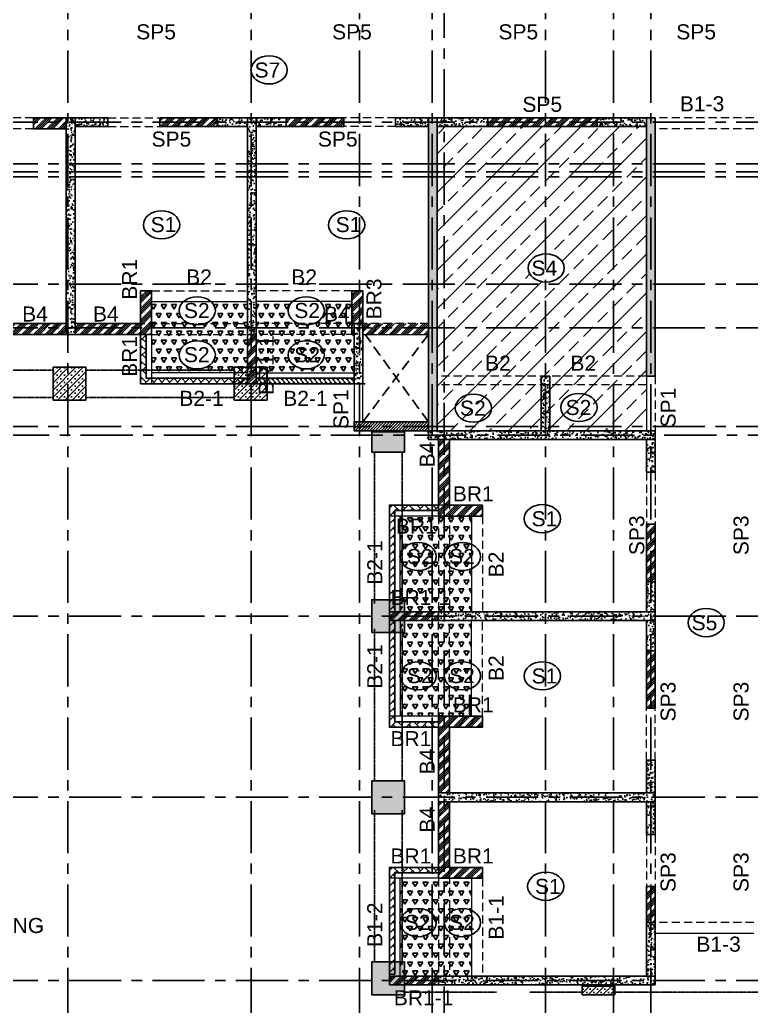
# Model space of a CAD drawing. Header units: inches. Extents: x -1898 to 127651, y -195120 to -109120.
# Drawn here: x 66741 to 80110, y -176323 to -158291 of the extents above; entities that cross this region are included whole.
import ezdxf

# ---------------------------------------------------------------- set-up
doc = ezdxf.new("R2010")
doc.units = ezdxf.units.IN
doc.header["$MEASUREMENT"] = 0
for name, pattern in [('CENTER', [50.8, 31.75, -6.35, 6.35, -6.35]), ('DASHED2', [9.525, 6.35, -3.175]), ('Hidden', [3, 2, -1])]:
    doc.linetypes.add(name, pattern=pattern)
for name, color, linetype in [('1', 8, 'Continuous'), ('160 R.C. WALL HAT', 8, 'Continuous'), ('160 R.C.WALL', 6, 'Continuous'), ('AR-Column', 40, 'Continuous'), ('AR-Hidden', 251, 'DASHED2'), ('BAL. PARAPET WALL', 4, 'Continuous'), ('BEAM TEXT', 4, 'Continuous'), ('DIM', 251, 'Continuous'), ('DOP IN SHEAR WALL', 5, 'Continuous'), ('GRID', 8, 'CENTER'), ('NON S.WALL HATCH', 8, 'Continuous'), ('NON STRUC R.C.WALL', 6, 'Continuous'), ('NON.STRUC.R.C.WALLS', 1, 'Continuous'), ('PARAPET WALL', 4, 'Continuous'), ('SHEAR WALL', 6, 'Continuous'), ('SHEARWALL HATCH', 8, 'Continuous'), ('SPANRAL BEAM', 3, 'Continuous'), ('SUNKEN', 8, 'Continuous'), ('TEXT-1', 3, 'Continuous')]:
    doc.layers.add(name, color=color, linetype=linetype)
for name, color, linetype, lineweight in [('BEAMS', 3, 'Continuous', 0), ('SLAB CIR', 1, 'Continuous', 25), ('SLAB TXT', 3, 'Continuous', 0)]:
    doc.layers.add(name, color=color, linetype=linetype, lineweight=lineweight)
doc.styles.add('T300', font='sanss___.ttf', dxfattribs={"height": 350})
pattern_1 = [(45, (-2120350.89, 327407.85), (1e-14, 143.684098), [304.8, -101.6]), (135, (-2120279.05, 327479.7), (1e-14, 143.684098), [304.8, -101.6])]
pattern_2 = [(45, (2346260.05, -275504.5), (-106.066017, 106.066017), []), (45, (2346295.4, -275504.5), (-106.066017, 106.066017), []), (45, (2346330.76, -275504.5), (-106.066017, 106.066017), []), (45, (2346366.12, -275504.5), (-106.066017, 106.066017), [])]
pattern_3 = [(60, (2301842.9, -380682.11), (-93.75, 162.379763), [93.75, -93.75]), (120, (2301842.9, -380682.11), (-187.5, 1e-07), [93.75, -93.75]), (0, (2301796.02, -380600.92), (93.75, 162.379763), [93.75, -93.75])]
pattern_4 = [(50, (2184721.52, 77472.34), (179.315046, -15.688034), [18.75, -206.25]), (355, (2184721.52, 77472.34), (-34.687833, 188.048033), [15, -165]), (100.451444, (2184736.47, 77471.03), (144.627212, 172.359998), [15.935048, -175.285528]), (46.1842, (2184721.52, 77522.34), (266.810333, -41.37982), [28.125, -309.375]), (96.635635, (2184743.76, 77518.9), (233.665486, 243.52965), [23.902586, -262.92844]), (351.184164, (2184721.52, 77522.34), (233.665486, 243.52965), [22.5, -247.5]), (21, (2184746.52, 77509.84), (149.226763, -100.654723), [18.75, -206.25]), (326, (2184746.52, 77509.84), (60.828833, 181.287511), [15, -165]), (71.451445, (2184758.96, 77501.45), (210.055594, 80.632788), [15.935047, -175.285528]), (37.5, (2184721.524, 77472.34), (3.0399638, 83.2234635), [0, -163, 0, -167.5, 0, -165.625]), (7.5, (2184721.52, 77472.34), (65.7673844, 98.602928), [0, -95.5, 0, -159.25, 0, -63.125]), (327.5, (2184665.774, 77472.34), (133.455609, -5.638718), [0, -62.5, 0, -195, 0, -258.75]), (317.5, (2184640.77, 77472.34), (145.7965423, 25.0262456), [0, -81.25, 0, -129.5, 0, -183.75])]
pattern_5 = [(45, (-132245.64, 75915.45), (-66.29126, 66.29126), []), (45, (-132179.35, 75915.45), (-66.29126, 66.29126), [0, -93.75])]

# ---------------------------------------------------------------- blocks, each defined once
blk = doc.blocks.new('A$C02A55DAE')
at = {"layer": 'NON S.WALL HATCH'}
h = blk.add_hatch(dxfattribs=at)
h.set_pattern_fill('SACNCR', color=256, scale=1000)
h.set_pattern_definition(pattern_5)
h.paths.add_polyline_path([(62189, -10920), (62789, -10920), (62789, -10320), (62189, -10320)])
h = blk.add_hatch(dxfattribs=at)
h.set_pattern_fill('SACNCR', color=256, scale=1000)
h.set_pattern_definition(pattern_5)
h.paths.add_polyline_path([(65499, -10920), (66099, -10920), (66099, -10320), (65499, -10320)])
h = blk.add_hatch(dxfattribs=at)
h.set_pattern_fill('SACNCR', color=256, scale=1000)
h.set_pattern_definition(pattern_5)
h.paths.add_polyline_path([(68012, -21790), (68612, -21790), (68612, -21190), (68012, -21190)])
h.paths.add_polyline_path([(68012, -18480), (68612, -18480), (68612, -17880), (68012, -17880)])
h.paths.add_polyline_path([(68012, -15170), (68612, -15170), (68612, -14570), (68012, -14570)])
h.paths.add_polyline_path([(68012, -11500), (68612, -11500), (68612, -11870), (68012, -11870)])
h = blk.add_hatch(dxfattribs=at)
h.set_pattern_fill('SACNCR', color=256, scale=1000)
h.set_pattern_definition([(45, (-132245.64, 74440.45), (-66.29126, 66.29126), []), (45, (-132179.35, 74440.45), (-66.29126, 66.29126), [0, -93.75])])
h.paths.add_polyline_path([(76295, -21790), (75695, -21790), (75695, -21630), (76295, -21630)])
h.paths.add_polyline_path([(72457, -21790), (71857, -21790), (71857, -21630), (72457, -21630)])
at = {"layer": 'AR-Column', "color": 4, "elevation": -29}
for points in [[(62189, -10920), (62789, -10920), (62789, -10320), (62189, -10320)], [(65499, -10920), (66099, -10920), (66099, -10320), (65499, -10320)], [(68012, -11500), (68612, -11500), (68612, -11870), (68012, -11870)], [(68012, -15170), (68612, -15170), (68612, -14570), (68012, -14570)], [(68012, -18480), (68612, -18480), (68612, -17880), (68012, -17880)], [(68012, -21790), (68612, -21790), (68612, -21190), (68012, -21190)], [(72457, -21790), (71857, -21790), (71857, -21630), (72457, -21630)]]:
    blk.add_lwpolyline(points, close=True, dxfattribs=at)
at = {"layer": 'AR-Hidden', "ltscale": 0.009}
for p, q in [((62189, -10370, -29), (59479, -10370, -29)), ((65499, -10370, -29), (62789, -10370, -29)), ((62189, -10870, -29), (59479, -10870, -29)), ((65499, -10870, -29), (62789, -10870, -29)), ((68060, -11870, -29), (68060, -14640, -29)), ((68565, -11870, -29), (68565, -14640, -29)), ((68060, -17870, -29), (68060, -15100, -29)), ((68565, -17870, -29), (68565, -15100, -29)), ((68060, -21174, -29), (68060, -18410, -29)), ((68565, -21244, -29), (68565, -18410, -29)), ((68612, -21740, -29), (70292, -21740, -29)), ((71857, -21740, -29), (70892, -21740, -29)), ((72457, -21740, -29), (75695, -21740, -29))]:
    blk.add_line(p, q, dxfattribs=at)

msp = doc.modelspace()

# ---------------------------------------------------------------- hatches: boundary and pattern name
at = {"layer": '160 R.C. WALL HAT'}
h = msp.add_hatch(dxfattribs=at)
h.set_pattern_fill('AR-CONC', color=256, scale=25)
h.set_pattern_definition(pattern_4)
h.paths.add_polyline_path([(67591, -160083.5), (67751, -160083.5), (67751, -164043.5), (67591, -164043.5)])
h = msp.add_hatch(dxfattribs=at)
h.set_pattern_fill('AR-CONC', color=256, scale=25)
h.set_pattern_definition(pattern_4)
h.paths.add_polyline_path([(67751, -160243.5), (67751, -160083.5), (68351, -160083.5), (68351, -160243.5)])
h = msp.add_hatch(dxfattribs=at)
h.set_pattern_fill('AR-CONC', color=256, scale=25)
h.set_pattern_definition(pattern_4)
h.paths.add_polyline_path([(70351, -160083.5), (70351, -160243.5), (70901, -160243.5), (70901, -160083.5)])
h = msp.add_hatch(dxfattribs=at)
h.set_pattern_fill('AR-CONC', color=256, scale=25)
h.set_pattern_definition(pattern_4)
h.paths.add_polyline_path([(71061, -164043.5), (70901, -164043.5), (70901, -160083.5), (71061, -160083.5)])
h = msp.add_hatch(dxfattribs=at)
h.set_pattern_fill('AR-CONC', color=256, scale=25)
h.set_pattern_definition(pattern_4)
h.paths.add_polyline_path([(71611, -160083.5), (71611, -160243.5), (71061, -160243.5), (71061, -160083.5)])
h = msp.add_hatch(dxfattribs=at)
h.set_pattern_fill('AR-CONC', color=256, scale=25)
h.set_pattern_definition(pattern_4)
h.paths.add_polyline_path([(73611, -160083.5), (74211, -160083.5), (74211, -160243.5), (73611, -160243.5)])
h = msp.add_hatch(dxfattribs=at)
h.set_pattern_fill('AR-CONC', color=256, scale=25)
h.set_pattern_definition([(50, (2184721.52, 77472.34), (179.315046, -15.688034), [18.75, -206.25]), (355, (2184721.52, 77472.34), (-34.687833, 188.048033), [15, -165]), (100.451444, (2184736.47, 77471.03), (144.627212, 172.359998), [15.935048, -175.285528]), (46.1842, (2184721.52, 77522.34), (266.810333, -41.37982), [28.125, -309.375]), (96.635635, (2184743.76, 77518.9), (233.665486, 243.52965), [23.902586, -262.92844]), (351.184164, (2184721.52, 77522.34), (233.665486, 243.52965), [22.5, -247.5]), (21, (2184746.52, 77509.84), (149.226763, -100.654723), [18.75, -206.25]), (326, (2184746.52, 77509.84), (60.828833, 181.287511), [15, -165]), (71.451445, (2184758.96, 77501.45), (210.055594, 80.632788), [15.935047, -175.285528]), (37.5, (2184721.524, 77472.34), (3.0399638, 83.2234635), [0, -163, 0, -167.5, 0, -165.625]), (7.5, (2184721.52, 77472.34), (65.7673844, 98.602928), [0, -95.5, 0, -159.25, 0, -63.125]), (327.5, (2184665.774, 77472.34), (133.455609, -5.638718), [0, -62.5, 0, -195, 0, -258.75]), (317.5, (2184640.77, 77472.34), (145.7965423, 25.0262456), [0, -81.25, 0, -129.5, 0, -183.75])])
h.paths.add_polyline_path([(74211, -160083.5), (74371, -160083.5), (74371, -165803.5), (74211, -165803.5)])
h = msp.add_hatch(dxfattribs=at)
h.set_pattern_fill('AR-CONC', color=256, scale=25)
h.set_pattern_definition(pattern_4)
h.paths.add_polyline_path([(74371, -160083.5), (75296, -160083.5), (75296, -160243.5), (74371, -160243.5)])
h = msp.add_hatch(dxfattribs=at)
h.set_pattern_fill('AR-CONC', color=256, scale=25)
h.set_pattern_definition(pattern_4)
h.paths.add_polyline_path([(77296, -160083.5), (77296, -160243.5), (78196, -160243.5), (78196, -160083.5)])
h = msp.add_hatch(dxfattribs=at)
h.set_pattern_fill('AR-CONC', color=256, scale=25)
h.set_pattern_definition(pattern_4)
h.paths.add_polyline_path([(78196, -160083.5), (78356, -160083.5), (78356, -164803.5), (78196, -164803.5)])
h = msp.add_hatch(dxfattribs=at)
h.set_pattern_fill('AR-CONC', color=256, scale=25)
h.set_pattern_definition([(50, (0, -35133.3), (179.31505, -15.68803), [18.75, -206.25]), (355, (0, -35133.3), (-34.68783, 188.04803), [15, -165]), (100.45144, (14.94, -35134.6), (144.62721, 172.36), [15.93505, -175.28553]), (46.1842, (0, -35083.3), (266.81033, -41.37982), [28.125, -309.375]), (96.63564, (22.23, -35086.75), (233.6655, 243.52965), [23.9026, -262.92844]), (351.18416, (0, -35083.3), (233.6655, 243.52965), [22.5, -247.5]), (21, (25, -35095.8), (149.22676, -100.65472), [18.75, -206.25]), (326, (25, -35095.8), (60.82883, 181.2875), [15, -165]), (71.45144, (37.44, -35104.19), (210.0556, 80.63279), [15.93505, -175.28553]), (37.5, (0, -35133.3), (3.039964, 83.223463), [0, -163, 0, -167.5, 0, -165.625]), (7.5, (0, -35133.3), (65.767384, 98.60293), [0, -95.5, 0, -159.25, 0, -63.125]), (327.5, (-55.75, -35133.3), (133.45561, -5.638718), [0, -62.5, 0, -195, 0, -258.75]), (317.5, (-80.75, -35133.3), (145.79654, 25.02625), [0, -81.25, 0, -129.5, 0, -183.75])])
h.paths.add_polyline_path([(72851, -164043.5), (72811, -164043.5), (72811, -163843.5), (72851, -163843.5)])
h = msp.add_hatch(dxfattribs=at)
h.set_pattern_fill('AR-CONC', color=256, scale=25)
h.set_pattern_definition(pattern_4)
h.paths.add_polyline_path([(72851, -163843.5), (73011, -163843.5), (73011, -164943.5), (72851, -164943.5)])
h = msp.add_hatch(dxfattribs=at)
h.set_pattern_fill('AR-CONC', color=256, scale=25)
h.set_pattern_definition(pattern_4)
h.paths.add_polyline_path([(76430.8, -164803.5), (76270.8, -164803.5), (76270.8, -165803.5), (76430.8, -165803.5)])
h = msp.add_hatch(dxfattribs=at)
h.set_pattern_fill('AR-CONC', color=256, scale=25)
h.set_pattern_definition(pattern_4)
h.paths.add_polyline_path([(78356, -165963.5), (78356, -165803.5), (74191, -165803.5), (74191, -165963.5)])
h = msp.add_hatch(dxfattribs=at)
h.set_pattern_fill('AR-CONC', color=256, scale=25)
h.set_pattern_definition(pattern_4)
h.paths.add_polyline_path([(78196, -165963.5), (78356, -165963.5), (78356, -166563.5), (78196, -166563.5)])
h = msp.add_hatch(dxfattribs=at)
h.set_pattern_fill('AR-CONC', color=256, scale=25)
h.set_pattern_definition(pattern_4)
h.paths.add_polyline_path([(78196, -168563.5), (78356, -168563.5), (78356, -169113.5), (78196, -169113.5)])
h = msp.add_hatch(dxfattribs=at)
h.set_pattern_fill('AR-CONC', color=256, scale=25)
h.set_pattern_definition(pattern_4)
h.paths.add_polyline_path([(78356, -169273.5), (78356, -169113.5), (74396, -169113.5), (74396, -169273.5)])
h = msp.add_hatch(dxfattribs=at)
h.set_pattern_fill('AR-CONC', color=256, scale=25)
h.set_pattern_definition(pattern_4)
h.paths.add_polyline_path([(78196, -169823.5), (78356, -169823.5), (78356, -169273.5), (78196, -169273.5)])
h = msp.add_hatch(dxfattribs=at)
h.set_pattern_fill('AR-CONC', color=256, scale=25)
h.set_pattern_definition(pattern_4)
h.paths.add_polyline_path([(78356, -171823.5), (78196, -171823.5), (78196, -172423.5), (78356, -172423.5)])
h = msp.add_hatch(dxfattribs=at)
h.set_pattern_fill('AR-CONC', color=256, scale=25)
h.set_pattern_definition(pattern_4)
h.paths.add_polyline_path([(78356, -172423.5), (78356, -172583.5), (74396, -172583.5), (74396, -172423.5)])
h = msp.add_hatch(dxfattribs=at)
h.set_pattern_fill('AR-CONC', color=256, scale=25)
h.set_pattern_definition(pattern_4)
h.paths.add_polyline_path([(78196, -172583.5), (78356, -172583.5), (78356, -173183.5), (78196, -173183.5)])
h = msp.add_hatch(dxfattribs=at)
h.set_pattern_fill('AR-CONC', color=256, scale=25)
h.set_pattern_definition(pattern_4)
h.paths.add_polyline_path([(78356, -174812.1), (78196, -174812.1), (78196, -175773.5), (78356, -175773.5)])
h = msp.add_hatch(dxfattribs=at)
h.set_pattern_fill('AR-CONC', color=256, scale=25)
h.set_pattern_definition(pattern_4)
h.paths.add_polyline_path([(78356, -175933.5), (78356, -175773.5), (74396, -175773.5), (74396, -175933.5)])
at = {"layer": 'BAL. PARAPET WALL'}
h = msp.add_hatch(dxfattribs=at)
h.set_pattern_fill('AR-HBONE', color=256, angle=90, style=0)
h.set_pattern_definition([(135, (-451802.15, -2290001.76), (-143.684098, 2e-14), [304.8, -101.6]), (225, (-451873.99, -2289929.91), (-143.684098, 2e-14), [304.8, -101.6])])
h.paths.add_polyline_path([(70901, -164843.5), (70901, -164943.5), (68951, -164943.5), (68951, -164043.5), (69051, -164043.5), (69051, -164843.5)])
h = msp.add_hatch(dxfattribs=at)
h.set_pattern_fill('AR-HBONE', color=256, scale=15, angle=90, style=0)
h.set_pattern_definition([(135, (26056.81, -35133.3), (-84.852814, 1e-14), [180, -60]), (225, (26014.385, -35090.87), (-84.852814, 1e-14), [180, -60])])
h.paths.add_polyline_path([(72851, -164843.5), (71061, -164843.5), (71061, -164943.5), (72851, -164943.5)])
h = msp.add_hatch(dxfattribs=at)
h.set_pattern_fill('AR-HBONE', color=256, style=0)
h.set_pattern_definition(pattern_1)
h.paths.add_polyline_path([(73596, -169113.5), (73496, -169113.5), (73496, -167163.5), (74396, -167163.5), (74396, -167263.5), (73596, -167263.5)])
h = msp.add_hatch(dxfattribs=at)
h.set_pattern_fill('AR-HBONE', color=256, style=0)
h.set_pattern_definition(pattern_1)
h.paths.add_polyline_path([(73596, -169273.5), (73496, -169273.5), (73496, -171223.5), (74396, -171223.5), (74396, -171123.5), (73596, -171123.5)])
h = msp.add_hatch(dxfattribs=at)
h.set_pattern_fill('AR-HBONE', color=256, style=0)
h.set_pattern_definition([(45, (-2120350.89, 320787.85), (1e-14, 143.684098), [304.8, -101.6]), (135, (-2120279.05, 320859.7), (1e-14, 143.684098), [304.8, -101.6])])
h.paths.add_polyline_path([(73596, -175733.5), (73496, -175733.5), (73496, -173783.5), (74396, -173783.5), (74396, -173883.5), (73596, -173883.5)])
at = {"layer": 'NON STRUC R.C.WALL'}
h = msp.add_hatch(dxfattribs=at)
h.set_pattern_fill('ANSI34', color=1, scale=200)
h.set_pattern_definition([(45, (2348260.05, -275504.5), (-106.066017, 106.066017), []), (45, (2348295.4, -275504.5), (-106.066017, 106.066017), []), (45, (2348330.76, -275504.5), (-106.066017, 106.066017), []), (45, (2348366.12, -275504.5), (-106.066017, 106.066017), [])])
h.paths.add_polyline_path([(67591, -160083.5), (66991, -160083.5), (66991, -160283.5), (67591, -160283.5)])
h = msp.add_hatch(dxfattribs=at)
h.set_pattern_fill('ANSI34', color=1, scale=200)
h.set_pattern_definition(pattern_2)
h.paths.add_polyline_path([(69301, -160083.5), (70351, -160083.5), (70351, -160243.5), (69301, -160243.5)])
h = msp.add_hatch(dxfattribs=at)
h.set_pattern_fill('ANSI34', color=1, scale=200)
h.set_pattern_definition(pattern_2)
h.paths.add_polyline_path([(72661, -160083.5), (71611, -160083.5), (71611, -160243.5), (72661, -160243.5)])
h = msp.add_hatch(dxfattribs=at)
h.set_pattern_fill('ANSI34', color=1, scale=200)
h.set_pattern_definition(pattern_2)
h.paths.add_polyline_path([(77296, -160083.5), (75296, -160083.5), (75296, -160243.5), (77296, -160243.5)])
h = msp.add_hatch(dxfattribs=at)
h.set_pattern_fill('ANSI34', color=1, scale=200)
h.set_pattern_definition(pattern_2)
h.paths.add_polyline_path([(67591, -163843.5), (66391, -163843.5), (66391, -163243.5), (66191, -163243.5), (66191, -164043.5), (67591, -164043.5)])
h = msp.add_hatch(dxfattribs=at)
h.set_pattern_fill('ANSI34', color=1, scale=200)
h.set_pattern_definition(pattern_2)
h.paths.add_polyline_path([(67751, -163843.5), (68951, -163843.5), (68951, -163243.5), (69151, -163243.5), (69151, -164043.5), (67751, -164043.5)])
h = msp.add_hatch(dxfattribs=at)
h.set_pattern_fill('ANSI34', color=1, scale=200)
h.set_pattern_definition([(45, (2346220.05, -275544.5), (-106.066017, 106.066017), []), (45, (2346255.4, -275544.5), (-106.066017, 106.066017), []), (45, (2346290.76, -275544.5), (-106.066017, 106.066017), []), (45, (2346326.12, -275544.5), (-106.066017, 106.066017), [])])
h.paths.add_polyline_path([(73011, -163243.5), (72811, -163243.5), (72811, -163843.5), (73011, -163843.5)])
h = msp.add_hatch(dxfattribs=at)
h.set_pattern_fill('ANSI34', color=1, scale=200)
h.set_pattern_definition([(45, (2184721.52, 80632.34), (-106.066017, 106.066017), []), (45, (2184756.88, 80632.34), (-106.066017, 106.066017), []), (45, (2184792.23, 80632.34), (-106.066017, 106.066017), []), (45, (2184827.59, 80632.34), (-106.066017, 106.066017), [])])
h.paths.add_polyline_path([(74211, -163843.5), (73011, -163843.5), (73011, -164043.5), (74211, -164043.5)])
h = msp.add_hatch(dxfattribs=at)
h.set_pattern_fill('ANSI34', color=1, scale=200)
h.set_pattern_definition(pattern_2)
h.paths.add_polyline_path([(70901, -164043.5), (71061, -164043.5), (71061, -164943.5), (70901, -164943.5)])
h = msp.add_hatch(dxfattribs=at)
h.set_pattern_fill('ANSI34', color=1, scale=200)
h.set_pattern_definition([(45, (2346260.05, -275524.5), (-106.066017, 106.066017), []), (45, (2346295.4, -275524.5), (-106.066017, 106.066017), []), (45, (2346330.76, -275524.5), (-106.066017, 106.066017), []), (45, (2346366.12, -275524.5), (-106.066017, 106.066017), [])])
h.paths.add_polyline_path([(74596, -165983.5), (74396, -165983.5), (74396, -167363.5), (75196, -167363.5), (75196, -167163.5), (74596, -167163.5)])
h = msp.add_hatch(dxfattribs=at)
h.set_pattern_fill('ANSI34', color=1, scale=200)
h.set_pattern_definition(pattern_2)
h.paths.add_polyline_path([(78196, -167513.5), (78196, -168563.5), (78356, -168563.5), (78356, -167513.5)])
h = msp.add_hatch(dxfattribs=at)
h.set_pattern_fill('ANSI34', color=1, scale=200)
h.set_pattern_definition(pattern_2)
h.paths.add_polyline_path([(74396, -169273.5), (74396, -169113.5), (73496, -169113.5), (73496, -169273.5)])
h = msp.add_hatch(dxfattribs=at)
h.set_pattern_fill('ANSI34', color=1, scale=200)
h.set_pattern_definition(pattern_2)
h.paths.add_polyline_path([(78196, -170873.5), (78196, -169823.5), (78356, -169823.5), (78356, -170873.5)])
h = msp.add_hatch(dxfattribs=at)
h.set_pattern_fill('ANSI34', color=1, scale=200)
h.set_pattern_definition(pattern_2)
h.paths.add_polyline_path([(74596, -172423.5), (74596, -171223.5), (75196, -171223.5), (75196, -171023.5), (74396, -171023.5), (74396, -172423.5)])
h = msp.add_hatch(dxfattribs=at)
h.set_pattern_fill('ANSI34', color=1, scale=200)
h.set_pattern_definition(pattern_2)
h.paths.add_polyline_path([(74596, -172583.5), (74596, -173783.5), (75196, -173783.5), (75196, -173983.5), (74396, -173983.5), (74396, -172583.5)])
h = msp.add_hatch(dxfattribs=at)
h.set_pattern_fill('ANSI34', color=1, scale=200)
h.set_pattern_definition(pattern_2)
h.paths.add_polyline_path([(78196, -174133.5), (78196, -174792.1), (78356, -174792.1), (78356, -174133.5)])
h = msp.add_hatch(dxfattribs=at)
h.set_pattern_fill('ANSI34', color=1, scale=200)
h.set_pattern_definition(pattern_2)
h.paths.add_polyline_path([(74396, -175773.5), (73496, -175773.5), (73496, -175933.5), (74396, -175933.5)])
at = {"layer": 'SHEARWALL HATCH'}
h = msp.add_hatch(dxfattribs=at)
h.set_pattern_fill('ANSI31', color=5, scale=300)
h.set_pattern_definition([(45, (2188536.524, 69952.34), (-26.5165043, 26.5165043), [])])
h.paths.add_polyline_path([(72851, -165643.5), (74211, -165643.5), (74211, -165803.5), (72851, -165803.5)])
at = {"layer": 'SUNKEN'}
h = msp.add_hatch(dxfattribs=at)
h.set_pattern_fill('ANSI33', color=256, scale=2000)
h.set_pattern_definition([(45, (2365682.36, -304709.13), (-353.55339, 353.55339), []), (45, (2366035.9, -304709.13), (-353.55339, 353.55339), [250, -125])])
h.paths.add_polyline_path([(74371, -160243.5), (74971, -160243.5), (78196, -160243.5), (78196, -164803.5), (78196, -165803.5), (74371, -165803.5)])
edge = h.paths.add_edge_path(flags=16)
edge.add_ellipse((76371.8, -162823), major_axis=(-331, 0), ratio=0.77685, start_angle=0, end_angle=360)
h.paths.add_polyline_path([(76642, -163042.9), (76036.9, -163042.9), (76036.9, -162611.7), (76642, -162611.7)], flags=24)
h.paths.add_polyline_path([(78459.2, -165738.3), (78459.2, -164804.1), (78871.7, -164804.1), (78871.7, -165738.3)], flags=9)
h = msp.add_hatch(dxfattribs=at)
h.set_pattern_fill('TRIANG', color=256, scale=500)
h.set_pattern_definition(pattern_3)
h.paths.add_polyline_path([(70901, -164743.5), (69151, -164743.5), (69151, -164043.5), (70901, -164043.5)])
edge = h.paths.add_edge_path(flags=16)
edge.add_ellipse((69985, -164417.8), major_axis=(331, 0), ratio=0.77685, start_angle=0, end_angle=360)
h.paths.add_polyline_path([(70901, -164043.5), (69151, -164043.5), (69151, -163843.5), (70901, -163843.5)])
h.paths.add_polyline_path([(70274.6, -164199.7), (70274.6, -164630.8), (69669.5, -164630.8), (69669.5, -164199.7)], flags=0)
edge = h.paths.add_edge_path()
edge.add_line((70142.8, -163837.2), (70154.2, -163832.1))
edge.add_line((70154.2, -163832.1), (70165.4, -163826.7))
edge.add_line((70165.4, -163826.7), (70176.3, -163821))
edge.add_line((70176.3, -163821), (70186.9, -163814.9))
edge.add_line((70186.9, -163814.9), (70197.2, -163808.5))
edge.add_line((70197.2, -163808.5), (70207.1, -163801.8))
edge.add_line((70207.1, -163801.8), (70216.7, -163794.8))
edge.add_line((70216.7, -163794.8), (70225.9, -163787.5))
edge.add_line((70225.9, -163787.5), (70234.7, -163779.9))
edge.add_line((70234.7, -163779.9), (70243.2, -163772))
edge.add_line((70243.2, -163772), (70251.2, -163763.9))
edge.add_line((70251.2, -163763.9), (70258.8, -163755.6))
edge.add_line((70258.8, -163755.6), (70266, -163747))
edge.add_line((70266, -163747), (70272.7, -163738.2))
edge.add_line((70272.7, -163738.2), (70279, -163729.2))
edge.add_line((70279, -163729.2), (70284.8, -163720.1))
edge.add_line((70284.8, -163720.1), (70290.1, -163710.7))
edge.add_line((70290.1, -163710.7), (70295, -163701.2))
edge.add_line((70295, -163701.2), (70299.3, -163691.6))
edge.add_line((70299.3, -163691.6), (70303.2, -163681.8))
edge.add_line((70303.2, -163681.8), (70306.6, -163671.9))
edge.add_line((70306.6, -163671.9), (70309.4, -163661.9))
edge.add_line((70309.4, -163661.9), (70311.8, -163651.9))
edge.add_line((70311.8, -163651.9), (70313.6, -163641.7))
edge.add_line((70313.6, -163641.7), (70314.9, -163631.6))
edge.add_line((70314.9, -163631.6), (70315.7, -163621.4))
edge.add_line((70315.7, -163621.4), (70316, -163611.1))
edge.add_line((70316, -163611.1), (70315.7, -163600.9))
edge.add_line((70315.7, -163600.9), (70314.9, -163590.7))
edge.add_line((70314.9, -163590.7), (70313.6, -163580.5))
edge.add_line((70313.6, -163580.5), (70311.8, -163570.4))
edge.add_line((70311.8, -163570.4), (70309.4, -163560.3))
edge.add_line((70309.4, -163560.3), (70306.6, -163550.4))
edge.add_line((70306.6, -163550.4), (70303.2, -163540.5))
edge.add_line((70303.2, -163540.5), (70299.3, -163530.7))
edge.add_line((70299.3, -163530.7), (70295, -163521.1))
edge.add_line((70295, -163521.1), (70290.1, -163511.6))
edge.add_line((70290.1, -163511.6), (70284.8, -163502.2))
edge.add_line((70284.8, -163502.2), (70279, -163493))
edge.add_line((70279, -163493), (70272.7, -163484))
edge.add_line((70272.7, -163484), (70266, -163475.3))
edge.add_line((70266, -163475.3), (70258.8, -163466.7))
edge.add_line((70258.8, -163466.7), (70251.2, -163458.3))
edge.add_line((70251.2, -163458.3), (70243.2, -163450.2))
edge.add_line((70243.2, -163450.2), (70234.7, -163442.4))
edge.add_line((70234.7, -163442.4), (70225.9, -163434.8))
edge.add_line((70225.9, -163434.8), (70216.7, -163427.5))
edge.add_line((70216.7, -163427.5), (70207.1, -163420.5))
edge.add_line((70207.1, -163420.5), (70197.2, -163413.8))
edge.add_line((70197.2, -163413.8), (70186.9, -163407.4))
edge.add_line((70186.9, -163407.4), (70180.1, -163403.5))
edge.add_line((70180.1, -163443.5), (70901, -163443.5))
edge.add_line((70901, -163443.5), (70901, -163843.5))
edge.add_line((70901, -163843.5), (70126.6, -163843.5))
edge.add_line((70126.6, -163843.5), (70131.1, -163841.8))
edge.add_line((70131.1, -163841.8), (70142.8, -163837.2))
edge = h.paths.add_edge_path()
edge.add_line((69838.8, -163841.8), (69843.3, -163843.5))
edge.add_line((69843.3, -163843.5), (69111, -163843.5))
edge.add_line((69151, -163843.5), (69151, -163403.5))
edge.add_line((69111, -163443.5), (69789.8, -163443.5))
edge.add_line((69789.8, -163443.5), (69783, -163407.4))
edge.add_line((69783, -163407.4), (69772.8, -163413.8))
edge.add_line((69772.8, -163413.8), (69762.8, -163420.5))
edge.add_line((69762.8, -163420.5), (69753.2, -163427.5))
edge.add_line((69753.2, -163427.5), (69744, -163434.8))
edge.add_line((69744, -163434.8), (69735.2, -163442.4))
edge.add_line((69735.2, -163442.4), (69726.8, -163450.2))
edge.add_line((69726.8, -163450.2), (69718.7, -163458.3))
edge.add_line((69718.7, -163458.3), (69711.1, -163466.7))
edge.add_line((69711.1, -163466.7), (69703.9, -163475.3))
edge.add_line((69703.9, -163475.3), (69697.2, -163484))
edge.add_line((69697.2, -163484), (69690.9, -163493))
edge.add_line((69690.9, -163493), (69685.1, -163502.2))
edge.add_line((69685.1, -163502.2), (69679.8, -163511.6))
edge.add_line((69679.8, -163511.6), (69674.9, -163521.1))
edge.add_line((69674.9, -163521.1), (69670.6, -163530.7))
edge.add_line((69670.6, -163530.7), (69666.7, -163540.5))
edge.add_line((69666.7, -163540.5), (69663.3, -163550.4))
edge.add_line((69663.3, -163550.4), (69660.5, -163560.3))
edge.add_line((69660.5, -163560.3), (69658.1, -163570.4))
edge.add_line((69658.1, -163570.4), (69656.3, -163580.5))
edge.add_line((69656.3, -163580.5), (69655, -163590.7))
edge.add_line((69655, -163590.7), (69654.2, -163600.9))
edge.add_line((69654.2, -163600.9), (69654, -163611.1))
edge.add_line((69654, -163611.1), (69654.2, -163621.4))
edge.add_line((69654.2, -163621.4), (69655, -163631.6))
edge.add_line((69655, -163631.6), (69656.3, -163641.7))
edge.add_line((69656.3, -163641.7), (69658.1, -163651.9))
edge.add_line((69658.1, -163651.9), (69660.5, -163661.9))
edge.add_line((69660.5, -163661.9), (69663.3, -163671.9))
edge.add_line((69663.3, -163671.9), (69666.7, -163681.8))
edge.add_line((69666.7, -163681.8), (69670.6, -163691.6))
edge.add_line((69670.6, -163691.6), (69674.9, -163701.2))
edge.add_line((69674.9, -163701.2), (69679.8, -163710.7))
edge.add_line((69679.8, -163710.7), (69685.1, -163720.1))
edge.add_line((69685.1, -163720.1), (69690.9, -163729.2))
edge.add_line((69690.9, -163729.2), (69697.2, -163738.2))
edge.add_line((69697.2, -163738.2), (69703.9, -163747))
edge.add_line((69703.9, -163747), (69711.1, -163755.6))
edge.add_line((69711.1, -163755.6), (69718.7, -163763.9))
edge.add_line((69718.7, -163763.9), (69726.8, -163772))
edge.add_line((69726.8, -163772), (69735.2, -163779.9))
edge.add_line((69735.2, -163779.9), (69744, -163787.5))
edge.add_line((69744, -163787.5), (69753.2, -163794.8))
edge.add_line((69753.2, -163794.8), (69762.8, -163801.8))
edge.add_line((69762.8, -163801.8), (69772.8, -163808.5))
edge.add_line((69772.8, -163808.5), (69783, -163814.9))
edge.add_line((69783, -163814.9), (69793.6, -163821))
edge.add_line((69793.6, -163821), (69804.5, -163826.7))
edge.add_line((69804.5, -163826.7), (69815.7, -163832.1))
edge.add_line((69815.7, -163832.1), (69827.1, -163837.2))
edge.add_line((69827.1, -163837.2), (69838.8, -163841.8))
h = msp.add_hatch(dxfattribs=at)
h.set_pattern_fill('TRIANG', color=256, scale=500)
h.set_pattern_definition(pattern_3)
h.paths.add_polyline_path([(71061, -164743.5), (72851, -164743.5), (72851, -164043.5), (71061, -164043.5)])
edge = h.paths.add_edge_path(flags=16)
edge.add_ellipse((71977, -164417.8), major_axis=(-331, 0), ratio=0.77685, start_angle=0, end_angle=360, ccw=False)
h.paths.add_polyline_path([(71061, -164043.5), (72851, -164043.5), (72851, -163843.5), (71061, -163843.5)])
h.paths.add_polyline_path([(71687.4, -164199.7), (71687.4, -164630.8), (72292.5, -164630.8), (72292.5, -164199.7)], flags=16)
edge = h.paths.add_edge_path()
edge.add_line((71819.2, -163837.2), (71807.8, -163832.1))
edge.add_line((71807.8, -163832.1), (71796.6, -163826.7))
edge.add_line((71796.6, -163826.7), (71785.7, -163821))
edge.add_line((71785.7, -163821), (71775.1, -163814.9))
edge.add_line((71775.1, -163814.9), (71764.8, -163808.5))
edge.add_line((71764.8, -163808.5), (71754.9, -163801.8))
edge.add_line((71754.9, -163801.8), (71745.3, -163794.8))
edge.add_line((71745.3, -163794.8), (71736.1, -163787.5))
edge.add_line((71736.1, -163787.5), (71727.3, -163779.9))
edge.add_line((71727.3, -163779.9), (71718.8, -163772))
edge.add_line((71718.8, -163772), (71710.8, -163763.9))
edge.add_line((71710.8, -163763.9), (71703.2, -163755.6))
edge.add_line((71703.2, -163755.6), (71696, -163747))
edge.add_line((71696, -163747), (71689.3, -163738.2))
edge.add_line((71689.3, -163738.2), (71683, -163729.2))
edge.add_line((71683, -163729.2), (71677.2, -163720.1))
edge.add_line((71677.2, -163720.1), (71671.9, -163710.7))
edge.add_line((71671.9, -163710.7), (71667, -163701.2))
edge.add_line((71667, -163701.2), (71662.6, -163691.6))
edge.add_line((71662.6, -163691.6), (71658.8, -163681.8))
edge.add_line((71658.8, -163681.8), (71655.4, -163671.9))
edge.add_line((71655.4, -163671.9), (71652.6, -163661.9))
edge.add_line((71652.6, -163661.9), (71650.2, -163651.9))
edge.add_line((71650.2, -163651.9), (71648.4, -163641.7))
edge.add_line((71648.4, -163641.7), (71647.1, -163631.6))
edge.add_line((71647.1, -163631.6), (71646.3, -163621.4))
edge.add_line((71646.3, -163621.4), (71646, -163611.1))
edge.add_line((71646, -163611.1), (71646.3, -163600.9))
edge.add_line((71646.3, -163600.9), (71647.1, -163590.7))
edge.add_line((71647.1, -163590.7), (71648.4, -163580.5))
edge.add_line((71648.4, -163580.5), (71650.2, -163570.4))
edge.add_line((71650.2, -163570.4), (71652.6, -163560.3))
edge.add_line((71652.6, -163560.3), (71655.4, -163550.4))
edge.add_line((71655.4, -163550.4), (71658.8, -163540.5))
edge.add_line((71658.8, -163540.5), (71662.6, -163530.7))
edge.add_line((71662.6, -163530.7), (71667, -163521.1))
edge.add_line((71667, -163521.1), (71671.9, -163511.6))
edge.add_line((71671.9, -163511.6), (71677.2, -163502.2))
edge.add_line((71677.2, -163502.2), (71683, -163493))
edge.add_line((71683, -163493), (71689.3, -163484))
edge.add_line((71689.3, -163484), (71696, -163475.3))
edge.add_line((71696, -163475.3), (71703.2, -163466.7))
edge.add_line((71703.2, -163466.7), (71710.8, -163458.3))
edge.add_line((71710.8, -163458.3), (71718.8, -163450.2))
edge.add_line((71718.8, -163450.2), (71727.3, -163442.4))
edge.add_line((71727.3, -163442.4), (71736.1, -163434.8))
edge.add_line((71736.1, -163434.8), (71745.3, -163427.5))
edge.add_line((71745.3, -163427.5), (71754.9, -163420.5))
edge.add_line((71754.9, -163420.5), (71764.8, -163413.8))
edge.add_line((71764.8, -163413.8), (71775.1, -163407.4))
edge.add_line((71775.1, -163407.4), (71781.9, -163403.5))
edge.add_line((71781.9, -163443.5), (71061, -163443.5))
edge.add_line((71061, -163443.5), (71061, -163843.5))
edge.add_line((71061, -163843.5), (71835.4, -163843.5))
edge.add_line((71835.4, -163843.5), (71830.9, -163841.8))
edge.add_line((71830.9, -163841.8), (71819.2, -163837.2))
edge = h.paths.add_edge_path()
edge.add_line((72123.2, -163841.8), (72118.7, -163843.5))
edge.add_line((72118.7, -163843.5), (72851, -163843.5))
edge.add_line((72851, -163843.5), (72851, -163403.5))
edge.add_line((72851, -163443.5), (72172.2, -163443.5))
edge.add_line((72172.2, -163443.5), (72179, -163407.4))
edge.add_line((72179, -163407.4), (72189.2, -163413.8))
edge.add_line((72189.2, -163413.8), (72199.2, -163420.5))
edge.add_line((72199.2, -163420.5), (72208.8, -163427.5))
edge.add_line((72208.8, -163427.5), (72218, -163434.8))
edge.add_line((72218, -163434.8), (72226.8, -163442.4))
edge.add_line((72226.8, -163442.4), (72235.2, -163450.2))
edge.add_line((72235.2, -163450.2), (72243.3, -163458.3))
edge.add_line((72243.3, -163458.3), (72250.9, -163466.7))
edge.add_line((72250.9, -163466.7), (72258.1, -163475.3))
edge.add_line((72258.1, -163475.3), (72264.8, -163484))
edge.add_line((72264.8, -163484), (72271.1, -163493))
edge.add_line((72271.1, -163493), (72276.9, -163502.2))
edge.add_line((72276.9, -163502.2), (72282.2, -163511.6))
edge.add_line((72282.2, -163511.6), (72287.1, -163521.1))
edge.add_line((72287.1, -163521.1), (72291.4, -163530.7))
edge.add_line((72291.4, -163530.7), (72295.3, -163540.5))
edge.add_line((72295.3, -163540.5), (72298.7, -163550.4))
edge.add_line((72298.7, -163550.4), (72301.5, -163560.3))
edge.add_line((72301.5, -163560.3), (72303.9, -163570.4))
edge.add_line((72303.9, -163570.4), (72305.7, -163580.5))
edge.add_line((72305.7, -163580.5), (72307, -163590.7))
edge.add_line((72307, -163590.7), (72307.8, -163600.9))
edge.add_line((72307.8, -163600.9), (72308, -163611.1))
edge.add_line((72308, -163611.1), (72307.8, -163621.4))
edge.add_line((72307.8, -163621.4), (72307, -163631.6))
edge.add_line((72307, -163631.6), (72305.7, -163641.7))
edge.add_line((72305.7, -163641.7), (72303.9, -163651.9))
edge.add_line((72303.9, -163651.9), (72301.5, -163661.9))
edge.add_line((72301.5, -163661.9), (72298.7, -163671.9))
edge.add_line((72298.7, -163671.9), (72295.3, -163681.8))
edge.add_line((72295.3, -163681.8), (72291.4, -163691.6))
edge.add_line((72291.4, -163691.6), (72287.1, -163701.2))
edge.add_line((72287.1, -163701.2), (72282.2, -163710.7))
edge.add_line((72282.2, -163710.7), (72276.9, -163720.1))
edge.add_line((72276.9, -163720.1), (72271.1, -163729.2))
edge.add_line((72271.1, -163729.2), (72264.8, -163738.2))
edge.add_line((72264.8, -163738.2), (72258.1, -163747))
edge.add_line((72258.1, -163747), (72250.9, -163755.6))
edge.add_line((72250.9, -163755.6), (72243.3, -163763.9))
edge.add_line((72243.3, -163763.9), (72235.2, -163772))
edge.add_line((72235.2, -163772), (72226.8, -163779.9))
edge.add_line((72226.8, -163779.9), (72218, -163787.5))
edge.add_line((72218, -163787.5), (72208.8, -163794.8))
edge.add_line((72208.8, -163794.8), (72199.2, -163801.8))
edge.add_line((72199.2, -163801.8), (72189.2, -163808.5))
edge.add_line((72189.2, -163808.5), (72179, -163814.9))
edge.add_line((72179, -163814.9), (72168.4, -163821))
edge.add_line((72168.4, -163821), (72157.5, -163826.7))
edge.add_line((72157.5, -163826.7), (72146.3, -163832.1))
edge.add_line((72146.3, -163832.1), (72134.9, -163837.2))
edge.add_line((72134.9, -163837.2), (72123.2, -163841.8))
h = msp.add_hatch(dxfattribs=at)
h.set_pattern_fill('TRIANG', color=256, scale=500)
h.set_pattern_definition(pattern_3)
h.paths.add_polyline_path([(73696, -167343.5), (74996, -167343.5), (74996, -169113.5), (73696, -169113.5)])
h = msp.add_hatch(dxfattribs=at)
h.set_pattern_fill('TRIANG', color=256, scale=500)
h.set_pattern_definition(pattern_3)
h.paths.add_polyline_path([(73696, -171023.5), (74996, -171023.5), (74996, -169273.5), (73696, -169273.5)])
h = msp.add_hatch(dxfattribs=at)
h.set_pattern_fill('TRIANG', color=256, scale=500)
h.set_pattern_definition(pattern_3)
h.paths.add_polyline_path([(73696, -173983.5), (74996, -173983.5), (74996, -175773.5), (73696, -175773.5)])

# ---------------------------------------------------------------- linework, layer by layer
at = {"layer": '1', "linetype": 'Hidden', "ltscale": 100}
for p, q in [((74211, -164043.5, 14.7), (73011, -165643.5, 14.7)), ((74211, -165643.5, 14.7), (73051, -164043.5, 14.7))]:
    msp.add_line(p, q, dxfattribs=at)
at = {"layer": '160 R.C.WALL'}
for p, q in [((73011, -164943.5, 14.7), (72851, -164943.5, 14.7)), ((78356, -174792.1, 14.7), (78196, -174792.1, 14.7))]:
    msp.add_line(p, q, dxfattribs=at)
at = {"layer": '160 R.C.WALL', "elevation": 14.7}
for points in [[(67751, -160083.5), (67591, -160083.5), (67591, -164043.5), (67751, -164043.5)], [(71061, -164043.5), (70901, -164043.5), (70901, -160083.5), (71061, -160083.5)], [(74371, -160083.5), (74211, -160083.5), (74211, -165803.5), (74371, -165803.5)], [(78356, -160083.5), (78196, -160083.5), (78196, -164803.5), (78356, -164803.5)], [(72851, -164043.5), (72811, -164043.5), (72811, -163843.5), (72851, -163843.5)], [(73011, -163843.5), (72851, -163843.5), (72851, -164943.5), (73011, -164943.5)], [(76430.8, -164803.5), (76270.8, -164803.5), (76270.8, -165803.5), (76430.8, -165803.5)], [(74211, -165803.5), (72851, -165803.5), (72851, -165643.5), (74211, -165643.5)], [(78356, -165963.5), (78356, -165803.5), (74211, -165803.5), (74211, -165963.5)], [(78356, -169273.5), (78356, -169113.5), (74396, -169113.5), (74396, -169273.5)], [(78356, -172583.5), (78356, -172423.5), (74396, -172423.5), (74396, -172583.5)]]:
    msp.add_lwpolyline(points, close=True, dxfattribs=at)
at = {"layer": '160 R.C.WALL'}
for points, elevation in [([(67751, -160083.5), (68351, -160083.5), (68351, -160243.5), (67751, -160243.5)], 14.7), ([(70901, -160243.5), (70351, -160243.5), (70351, -160083.5), (70901, -160083.5)], 14.7), ([(71061, -160243.5), (71611, -160243.5), (71611, -160083.5), (71061, -160083.5)], 14.7), ([(74211, -160243.5), (73611, -160243.5), (73611, -160083.5), (74211, -160083.5)], 14.7), ([(74371, -160243.5), (75296, -160243.5), (75296, -160083.5), (74351, -160083.5)], 14.7), ([(78196, -160243.5), (77296, -160243.5), (77296, -160083.5), (78196, -160083.5)], 0), ([(78356, -165963.5), (78356, -166563.5), (78196, -166563.5), (78196, -165963.5)], 14.7), ([(78356, -169113.5), (78356, -168563.5), (78196, -168563.5), (78196, -169113.5)], 14.7), ([(78356, -169273.5), (78356, -169823.5), (78196, -169823.5), (78196, -169273.5)], 14.7), ([(78356, -172423.5), (78356, -171823.5), (78196, -171823.5), (78196, -172423.5)], 14.7), ([(78356, -172583.5), (78356, -173183.5), (78196, -173183.5), (78196, -172583.5)], 14.7)]:
    msp.add_lwpolyline(points, dxfattribs=dict(at, elevation=elevation))
at = {"layer": 'BAL. PARAPET WALL', "elevation": 14.7}
for points in [[(70901, -164843.5), (70901, -164943.5), (68951, -164943.5), (68951, -164043.5), (69051, -164043.5), (69051, -164843.5), (70901, -164843.5)], [(71061, -164843.5), (71061, -164943.5), (73011, -164943.5)], [(72851, -164843.5), (71061, -164843.5)], [(73596, -169113.5), (73496, -169113.5), (73496, -167163.5), (74396, -167163.5), (74396, -167263.5), (73596, -167263.5), (73596, -169113.5)], [(73596, -169273.5), (73496, -169273.5), (73496, -171223.5), (74396, -171223.5), (74396, -171123.5), (73596, -171123.5), (73596, -169273.5)], [(73596, -175733.5), (73496, -175733.5), (73496, -173783.5), (74396, -173783.5), (74396, -173883.5), (73596, -173883.5), (73596, -175733.5)]]:
    msp.add_lwpolyline(points, dxfattribs=at)
at = {"layer": 'BEAMS', "linetype": 'Hidden', "ltscale": 75}
for p, q in [((66991, -160083.5, 14.7), (66041, -160083.5, 14.7)), ((68351, -160083.5, 14.7), (70351, -160083.5, 14.7)), ((73611, -160083.5, 14.7), (71611, -160083.5, 14.7)), ((77296, -160083.5), (75296, -160083.5, 14.7)), ((80156, -160083.5, 29.5), (78356, -160083.5, 29.5)), ((66991, -160283.5, 14.7), (66041, -160283.5, 14.7)), ((68351, -160243.5, 14.7), (70351, -160243.5, 14.7)), ((73611, -160243.5, 14.7), (71611, -160243.5, 14.7)), ((77296, -160243.5), (75296, -160243.5, 14.7)), ((80156, -160283.5, 29.5), (78356, -160283.5, 29.5)), ((69151, -163243.5, 14.7), (70901, -163243.5, 14.7)), ((72811, -163243.5, 14.7), (71061, -163243.5, 14.7)), ((67591, -163843.5, 14.7), (64441, -163843.5, 14.7)), ((67751, -163843.5, 14.7), (70901, -163843.5, 14.7)), ((72851, -163843.5, 14.7), (71061, -163843.5, 14.7)), ((74211, -163843.5, 14.7), (72851, -163843.5, 14.7)), ((69151, -164043.5, 14.7), (70901, -164043.5, 14.7)), ((72851, -164043.5, 14.7), (71061, -164043.5, 14.7)), ((78196, -164803.5, 14.7), (74371, -164803.5, 14.7)), ((78356, -164803.5, 14.7), (78356, -165803.5, 14.7)), ((78196, -164963.5, 14.7), (74371, -164963.5, 14.7)), ((74596, -165963.5, 14.7), (74596, -169113.5, 14.7)), ((78196, -166563.5, 14.7), (78196, -168563.5, 14.7)), ((78356, -166563.5, 14.7), (78356, -168563.5, 14.7)), ((74396, -167363.5, 14.7), (74396, -169113.5, 14.7)), ((75196, -167363.5, 14.7), (75196, -169113.5, 14.7)), ((74396, -171019.3, 14.7), (74396, -169273.5, 14.7)), ((74596, -172423.5, 14.7), (74596, -169273.5, 14.7)), ((75196, -171023.5, 14.7), (75196, -169273.5, 14.7)), ((78196, -171823.5, 14.7), (78196, -169823.5, 14.7)), ((78356, -171823.5, 14.7), (78356, -169823.5, 14.7)), ((74596, -172583.5, 14.7), (74596, -175773.5, 14.7)), ((78196, -173183.5, 14.7), (78196, -174792.1, 14.7)), ((78356, -173183.5, 14.7), (78356, -174792.1, 14.7)), ((74396, -173983.5, 14.7), (74396, -175773.5, 14.7)), ((75196, -173983.5, 14.7), (75196, -175773.5, 14.7)), ((80156, -174792.1, 14.7), (78316, -174792.1, 14.7))]:
    msp.add_line(p, q, dxfattribs=at)
at = {"layer": 'BEAMS', "color": 4, "linetype": 'Continuous', "ltscale": 0.01}
for p, q in [((68951, -163243.5, 14.7), (68951, -164943.5, 14.7)), ((69151, -163243.5, 14.7), (69151, -164943.5, 14.7)), ((72811, -163243.5, 14.7), (72811, -163843.5, 14.7)), ((73011, -163243.5, 14.7), (73011, -163843.5, 14.7)), ((69151, -163443.5, 14.7), (70901, -163443.5, 14.7)), ((72811, -163443.5, 14.7), (71061, -163443.5, 14.7)), ((67591, -164043.5, 14.7), (66191, -164043.5, 14.7)), ((67751, -164043.5, 14.7), (69151, -164043.5, 14.7)), ((73011, -164043.5, 14.7), (74211, -164043.5, 14.7)), ((70901, -164743.5, 14.7), (69151, -164743.5, 14.7)), ((71061, -164743.5, 14.7), (72851, -164743.5, 14.7)), ((78196, -164803.5, 14.7), (78196, -165803.5, 14.7)), ((70901, -164943.5, 14.7), (68951, -164943.5, 14.7)), ((71061, -164943.5, 14.7), (72851, -164943.5, 14.7)), ((72851, -164943.5, 14.7), (72851, -165643.5, 14.7)), ((73011, -165643.5, 14.7), (73011, -164943.5, 14.7)), ((74396, -165963.5, 14.7), (74396, -167363.5, 14.7)), ((75196, -167163.5, 14.7), (73496, -167163.5, 14.7)), ((73496, -169113.5, 14.7), (73496, -167163.5, 14.7)), ((75196, -167363.5, 14.7), (73496, -167363.5, 14.7)), ((73696, -169113.5, 14.7), (73696, -167363.5, 14.7)), ((74996, -167363.5, 14.7), (74996, -169113.5, 14.7)), ((73496, -169273.5, 14.7), (73496, -171223.5, 14.7)), ((73696, -169273.5, 14.7), (73696, -171023.5, 14.7)), ((74996, -171023.5, 14.7), (74996, -169273.5, 14.7)), ((75196, -171023.5, 14.7), (73496, -171023.5, 14.7)), ((74396, -172423.5, 14.7), (74396, -171023.5, 14.7)), ((75196, -171223.5, 14.7), (73496, -171223.5, 14.7)), ((74396, -172583.5, 14.7), (74396, -173983.5, 14.7)), ((75196, -173783.5, 14.7), (73496, -173783.5, 14.7)), ((73496, -175773.5, 14.7), (73496, -173783.5, 14.7)), ((75196, -173983.5, 14.7), (73496, -173983.5, 14.7)), ((73696, -175773.5, 14.7), (73696, -173983.5, 14.7)), ((74996, -173983.5, 14.7), (74996, -175773.5, 14.7)), ((80156, -174992.1, 14.7), (78356, -174992.1, 14.7))]:
    msp.add_line(p, q, dxfattribs=at)
at = {"layer": 'DOP IN SHEAR WALL'}
msp.add_line((73051, -164943.5, 14.7), (72851, -164943.5, 14.7), dxfattribs=at)
at = {"layer": 'GRID', "ltscale": 30}
for p, q in [((67621, -146663.3, 14.7), (67621, -178683.9, 14.7)), ((70971, -146663.3, 14.7), (70971, -178683.9, 14.7)), ((72951, -146663.3, 14.7), (72951, -178683.9, 14.7)), ((74281, -146663.3, 14.7), (74281, -178683.9, 14.7)), ((76350.8, -146663.3, 14.7), (76350.8, -178683.9, 14.7)), ((77591, -146663.3, 14.7), (77591, -178683.9, 14.7)), ((78276, -146663.3, 14.7), (78276, -178683.9, 14.7)), ((74496, -147004.4, 14.7), (74496, -178683.9, 14.7)), ((86883.8, -160163.5, 14.7), (1190.2, -160163.5, 14.7)), ((86883.8, -160923.5, 14.7), (1084.7, -160923.5, 14.7)), ((86883.8, -161073.1, 14.7), (0, -161073.1, 14.7)), ((86883.8, -161163.5, 14.7), (1000.5, -161163.5, 14.7)), ((86883.8, -163123.5, 14.7), (912, -163123.5, 14.7)), ((86883.8, -163923.5, 14.7), (739.5, -163923.5, 14.7)), ((87093.8, -165883.5, 14.7), (739.5, -165883.5, 14.7)), ((86883.8, -165723.5, 14.7), (936.5, -165723.5, 14.7)), ((86883.8, -169193.5, 14.7), (739.5, -169193.5, 14.7)), ((86883.8, -172503.5, 14.7), (739.5, -172503.5, 14.7)), ((86883.8, -175853.5, 14.7), (739.5, -175853.5, 14.7))]:
    msp.add_line(p, q, dxfattribs=at)
at = {"layer": 'NON.STRUC.R.C.WALLS'}
for p, q in [((72851, -163843.5, 14.7), (72851, -164043.5, 14.7)), ((74396, -175773.5, 14.7), (73496, -175773.5, 14.7)), ((73496, -175773.5, 14.7), (73496, -175933.5, 14.7)), ((74396, -175933.5, 14.7), (73496, -175933.5, 14.7))]:
    msp.add_line(p, q, dxfattribs=at)
at = {"layer": 'NON.STRUC.R.C.WALLS', "elevation": 14.7}
for points in [[(67591, -160083.5), (66991, -160083.5), (66991, -160283.5), (67591, -160283.5)], [(69301, -160083.5), (70351, -160083.5), (70351, -160243.5), (69301, -160243.5)], [(72661, -160083.5), (71611, -160083.5), (71611, -160243.5), (72661, -160243.5)], [(73011, -163243.5), (72811, -163243.5), (72811, -163843.5), (73011, -163843.5)], [(70901, -164043.5), (71061, -164043.5), (71061, -164943.5), (70901, -164943.5)], [(78196, -167513.5), (78196, -168563.5), (78356, -168563.5), (78356, -167513.5)], [(74396, -169273.5), (74396, -169113.5), (73496, -169113.5), (73496, -169273.5)], [(78196, -170873.5), (78196, -169823.5), (78356, -169823.5), (78356, -170873.5)], [(78196, -174133.5), (78196, -174792.1), (78356, -174792.1), (78356, -174133.5)]]:
    msp.add_lwpolyline(points, close=True, dxfattribs=at)
at = {"layer": 'NON.STRUC.R.C.WALLS'}
msp.add_lwpolyline([(77296, -160083.5), (75296, -160083.5), (75296, -160243.5), (77296, -160243.5)], close=True, dxfattribs=at)
at = {"layer": 'NON.STRUC.R.C.WALLS', "elevation": 14.7}
for points in [[(67591, -163843.5), (66391, -163843.5), (66391, -163243.5), (66191, -163243.5), (66191, -164043.5), (67591, -164043.5)], [(67751, -163843.5), (68951, -163843.5), (68951, -163243.5), (69151, -163243.5), (69151, -164043.5), (67751, -164043.5)], [(74596, -165963.5), (74596, -167163.5), (75196, -167163.5), (75196, -167363.5), (74396, -167363.5), (74396, -165963.5)], [(74596, -172423.5), (74596, -171223.5), (75196, -171223.5), (75196, -171023.5), (74396, -171023.5), (74396, -172423.5)], [(74596, -172583.5), (74596, -173783.5), (75196, -173783.5), (75196, -173983.5), (74396, -173983.5), (74396, -172583.5)]]:
    msp.add_lwpolyline(points, dxfattribs=at)
at = {"layer": 'PARAPET WALL'}
for p, q in [((68951, -163243.5, 14.7), (69151, -163243.5, 14.7)), ((75196, -167163.5, 14.7), (75196, -167363.5, 14.7)), ((75196, -171223.5, 14.7), (75196, -171023.5, 14.7)), ((75196, -173783.5, 14.7), (75196, -173983.5, 14.7))]:
    msp.add_line(p, q, dxfattribs=at)
at = {"layer": 'SHEAR WALL'}
for p, q in [((78196, -175773.5, 14.7), (78196, -174792.1, 14.7)), ((78356, -175773.5, 14.7), (78356, -174792.1, 14.7))]:
    msp.add_line(p, q, dxfattribs=at)
at = {"layer": 'SHEAR WALL', "elevation": 14.7}
msp.add_lwpolyline([(78356, -175933.5), (78356, -175773.5), (74396, -175773.5), (74396, -175933.5)], close=True, dxfattribs=at)
at = {"layer": 'SLAB CIR'}
for centre, major_axis in [((71298, -159208.6), (-331, 0)), ((69333.9, -162040.4, -0.7), (331, 0)), ((72715.3, -162040.4, -0.7), (331, 0)), ((76360.9, -162828.7), (-331, 0)), ((69985, -163611.1, -0.7), (331, 0)), ((69985, -164417.8, -0.7), (331, 0)), ((76292.1, -167410.2, -0.7), (331, 0)), ((79285.9, -169310.4), (-331, 0)), ((74021.1, -170284.1, -0.7), (331, 0)), ((74831.6, -170284.1, -0.7), (331, 0)), ((76292.1, -170284.1, -0.7), (331, 0)), ((76353.7, -174129.8, -0.7), (331, 0)), ((74021.1, -174794.1, -0.7), (331, 0)), ((74831.6, -174794.1, -0.7), (331, 0))]:
    msp.add_ellipse(centre, major_axis=major_axis, ratio=0.77685, dxfattribs=at)
at = {"layer": 'SLAB CIR', "extrusion": (0, 0, -1)}
for centre, major_axis in [((71977, -163611.1, -0.7), (-331, 0)), ((71977, -164417.8, -0.7), (-331, 0)), ((75031.4, -165390.7, -0.7), (331, 0)), ((76960.5, -165378.4, -0.7), (331, 0)), ((74021.1, -168102.9, -0.7), (331, 0)), ((74831.6, -168102.9, -0.7), (331, 0))]:
    msp.add_ellipse(centre, major_axis=major_axis, ratio=0.77685, dxfattribs=at)

# ---------------------------------------------------------------- block references
at = {"layer": 'DIM', "color": 1}
msp.add_blockref('A$C02A55DAE', (5162.4, -154323.5, 29.5), dxfattribs=at)

# ---------------------------------------------------------------- texts
at = {"layer": 'BEAM TEXT', "style": 'T300'}
for s, p in [('B1-3', (78805.1, -159965.1)), ('B2', (69783.1, -163130.3)), ('B2', (71704.7, -163130.3)), ('B4', (66784.9, -163807.4)), ('B4', (68079.2, -163807.4)), ('B4', (72301.1, -163807.4)), ('B2', (75245.6, -164706)), ('B2', (76804.1, -164706)), ('B2-1', (69657.6, -165348.5)), ('B2-1', (71556.3, -165348.5)), ('BR1', (74655.5, -167093.3)), ('BR1', (73615, -167685.5)), ('BR1-1', (73516, -168988)), ('BR1', (74655.5, -170950.4)), ('BR1', (73516, -171568.7)), ('BR1', (73516, -173713.3)), ('BR1', (74655.5, -173713.3)), ('B1-3', (79107.3, -175325.1)), ('BR1-1', (73577.2, -176304.2))]:
    msp.add_text(s, height=275, dxfattribs=at).set_placement(p)
for s, p in [('BR1', (68886.1, -163408.4)), ('BR3', (73352.3, -163768.3)), ('BR1-1', (71384.5, -165150.7)), ('BR1', (68886.1, -164818.5)), ('B4', (74324.8, -166471.8)), ('B2-1', (73366, -168618.1)), ('B2', (75584.2, -168483.9)), ('B2-1', (73366, -170516.9)), ('B2', (75584.2, -170377.2)), ('B4', (74324.8, -172085.7)), ('B4', (74324.8, -173148.4)), ('B1-1', (75584.2, -175103.9)), ('B1-2', (73366, -175238.1))]:
    msp.add_text(s, height=275, rotation=90, dxfattribs=at).set_placement(p)
at = {"layer": 'SLAB TXT', "style": 'T300'}
for s, p in [('S7', (71032.4, -159348.4)), ('S1', (69133.5, -162173.3)), ('S1', (72515, -162173.3)), ('S4', (76093, -162968.4)), ('S2', (69741.4, -163744)), ('S2', (71758.1, -163744)), ('S2', (69741.4, -164550.7)), ('S2', (71758.1, -164550.7)), ('S2', (74787.8, -165528.7)), ('S2', (76716.9, -165516.4)), ('S1', (76095.9, -167549.4)), ('S2', (73817.5, -168240.9)), ('S2', (74588, -168240.9)), ('S5', (79020.2, -169450.1)), ('S2', (73817.5, -170417)), ('S2', (74588, -170417)), ('S1', (76095.9, -170423.3)), ('S1', (76157.5, -174269)), ('S2', (73777.5, -174927)), ('S2', (74588, -174927))]:
    msp.add_text(s, height=275, dxfattribs=at).set_placement(p)
at = {"layer": 'SPANRAL BEAM', "style": 'T300'}
for p in [(68869.6, -158649.9), (72449.6, -158649.9), (75489.6, -158649.9), (78739.1, -158649.9), (75927.8, -159975.3), (69149.6, -160609.9), (72189.6, -160609.9)]:
    msp.add_text('SP5', height=275, dxfattribs=at).set_placement(p)
for s, p in [('SP1', (72748.1, -165773)), ('SP1', (78728.4, -165743.3)), ('SP3', (78155.7, -168077.7)), ('SP3', (80060.5, -168077.7)), ('SP3', (78726.9, -171117.7)), ('SP3', (80060.5, -171117.7)), ('SP3', (78726.9, -174235.1)), ('SP3', (80060.5, -174235.1))]:
    msp.add_text(s, height=275, rotation=90, dxfattribs=at).set_placement(p)
at = {"layer": 'TEXT-1', "style": 'T300'}
msp.add_text('FOR DETAILS REFER DINING BLOCK DRAWING', height=275, dxfattribs=at).set_placement((58436.9, -174984.1))

doc.saveas('drawing.dxf')
